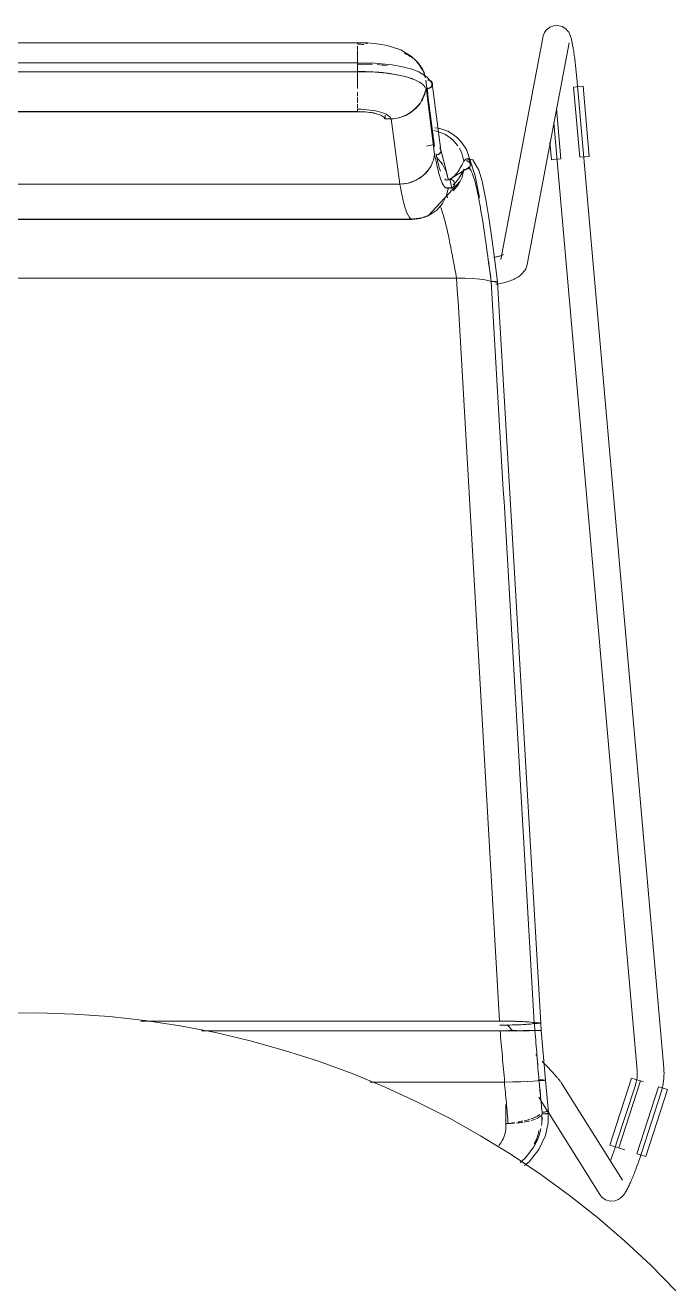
# Model space of a CAD drawing. Header units: millimetres. Extents: x 155927 to 326028, y -36033 to 97293.
# Drawn here: x 230303 to 230592, y 31635 to 32202 of the extents above; entities that cross this region are included whole.
import ezdxf

# ---------------------------------------------------------------- set-up
doc = ezdxf.new("R2010")
doc.units = ezdxf.units.MM
doc.header["$MEASUREMENT"] = 0
doc.layers.add('I-FURN', color=8, linetype='CONTINUOUS', lineweight=9)

msp = doc.modelspace()

# ---------------------------------------------------------------- linework, layer by layer
at = {"layer": 'I-FURN'}
for p, q in [((230537.86, 32200.94), (230536.28, 32199.61)), ((230537.86, 32200.94), (230540.61, 32201.77)), ((230540.61, 32201.77), (230543.37, 32201.29)), ((230543.37, 32201.29), (230545.03, 32200.24)), ((230534.72, 32196.18), (230515.91, 32096.89)), ((230534.81, 32196.59), (230534.72, 32196.18)), ((230534.95, 32197.11), (230534.81, 32196.59)), ((230535.16, 32197.73), (230534.95, 32197.11)), ((230535.54, 32198.53), (230535.16, 32197.73)), ((230536.28, 32199.61), (230535.54, 32198.53)), ((230545.03, 32200.24), (230545.88, 32199.34)), ((230545.88, 32199.34), (230546.36, 32198.63)), ((230546.36, 32198.63), (230546.66, 32198.07)), ((230546.66, 32198.07), (230546.88, 32197.6)), ((230546.88, 32197.6), (230547.05, 32197.17)), ((230547.05, 32197.17), (230547.19, 32196.77)), ((230547.19, 32196.77), (230547.32, 32196.37)), ((230547.32, 32196.37), (230547.43, 32195.97)), ((230547.43, 32195.97), (230547.54, 32195.57)), ((230547.54, 32195.57), (230547.64, 32195.16)), ((230547.64, 32195.16), (230547.74, 32194.73)), ((230451.82, 32193.99), (230156.97, 32193.99)), ((230451.82, 32193.82), (230451.82, 32193.99)), ((230456.34, 32193.91), (230451.82, 32193.99)), ((230451.82, 32193.97), (230451.82, 32193.69)), ((230451.82, 32192.5), (230451.82, 32190.75)), ((230451.82, 32190.47), (230451.82, 32187.89)), ((230461.55, 32193.39), (230456.34, 32193.91)), ((230465.04, 32192.74), (230461.55, 32193.39)), ((230471.19, 32190.72), (230465.04, 32192.74)), ((230475.91, 32187.85), (230471.19, 32190.72)), ((230527.7, 32094.65), (230546.51, 32193.94)), ((230547.74, 32194.73), (230547.84, 32194.29)), ((230547.84, 32194.29), (230547.94, 32193.83)), ((230547.94, 32193.83), (230548.03, 32193.35)), ((230548.03, 32193.35), (230548.13, 32192.86)), ((230548.13, 32192.86), (230548.22, 32192.34)), ((230548.22, 32192.34), (230548.32, 32191.81)), ((230548.32, 32191.81), (230548.41, 32191.26)), ((230548.41, 32191.26), (230548.5, 32190.69)), ((230548.5, 32190.69), (230548.59, 32190.1)), ((230548.59, 32190.1), (230548.68, 32189.5)), ((230548.68, 32189.5), (230548.77, 32188.88)), ((230451.82, 32184.95), (230156.97, 32184.95)), ((230451.82, 32184.71), (230451.82, 32187.73)), ((230451.82, 32187.72), (230451.82, 32184.71)), ((230451.82, 32184.95), (230451.82, 32181.1)), ((230459.38, 32184.81), (230451.82, 32184.95)), ((230451.82, 32184.88), (230451.82, 32184.95)), ((230451.82, 32184.69), (230451.82, 32184.88)), ((230451.82, 32184.38), (230451.82, 32184.69)), ((230451.82, 32183.99), (230451.82, 32184.38)), ((230451.82, 32183.54), (230451.82, 32183.99)), ((230467.27, 32184.01), (230459.38, 32184.81)), ((230471.98, 32183.14), (230467.27, 32184.01)), ((230477.89, 32186.01), (230475.91, 32187.85)), ((230479.56, 32183.94), (230477.89, 32186.01)), ((230480.89, 32181.67), (230479.56, 32183.94)), ((230548.77, 32188.88), (230548.86, 32188.25)), ((230548.86, 32188.25), (230548.95, 32187.6)), ((230548.95, 32187.6), (230549.04, 32186.93)), ((230549.04, 32186.93), (230549.13, 32186.26)), ((230549.13, 32186.26), (230549.21, 32185.57)), ((230549.21, 32185.57), (230549.3, 32184.87)), ((230549.3, 32184.87), (230549.38, 32184.16)), ((230549.38, 32184.16), (230549.46, 32183.44)), ((230156.97, 32180.99), (230451.82, 32180.99)), ((230451.82, 32183.05), (230451.82, 32183.54)), ((230451.82, 32182.55), (230451.82, 32183.05)), ((230451.82, 32182.07), (230451.82, 32182.55)), ((230451.82, 32181.66), (230451.82, 32182.07)), ((230451.82, 32181.33), (230451.82, 32181.66)), ((230451.82, 32181.1), (230451.82, 32181.33)), ((230451.82, 32177.21), (230451.82, 32181.02)), ((230451.82, 32181.02), (230451.82, 32177.21)), ((230458.04, 32180.91), (230451.82, 32180.99)), ((230464.61, 32180.38), (230458.04, 32180.91)), ((230468.62, 32179.79), (230464.61, 32180.38)), ((230473.05, 32178.82), (230468.62, 32179.79)), ((230476.02, 32182.06), (230471.98, 32183.14)), ((230476.49, 32177.73), (230473.05, 32178.82)), ((230479.19, 32180.87), (230476.02, 32182.06)), ((230483.02, 32178.57), (230479.19, 32180.87)), ((230484.91, 32176.18), (230483.02, 32178.57)), ((230549.46, 32183.44), (230549.54, 32182.72)), ((230549.54, 32182.72), (230549.62, 32181.98)), ((230549.62, 32181.98), (230549.7, 32181.25)), ((230549.7, 32181.25), (230549.77, 32180.5)), ((230549.77, 32180.5), (230549.84, 32179.75)), ((230549.84, 32179.75), (230549.91, 32179)), ((230549.91, 32179), (230549.98, 32178.25)), ((230549.98, 32178.25), (230549.99, 32178.09)), ((230588.94, 31734.77), (230549.99, 32178.09)), ((230451.82, 32177.01), (230451.82, 32173.46)), ((230482.43, 32177.24), (230486.28, 32147.55)), ((230486.3, 32144), (230482.45, 32173.7)), ((230483.2, 32171.27), (230482.89, 32173.71)), ((230485.27, 32175.68), (230489.13, 32145.91)), ((230548.58, 32174.11), (230551.34, 32142.7)), ((230548.7, 32174.13), (230550.77, 32174.31)), ((230550.77, 32174.31), (230552.81, 32174.49)), ((230552.81, 32174.49), (230555.57, 32143.08)), ((230451.82, 32171.83), (230451.82, 32169.99)), ((230451.82, 32169.47), (230451.82, 32167)), ((230451.82, 32163.15), (230156.97, 32163.15)), ((230156.97, 32163.09), (230451.82, 32163.09)), ((230451.82, 32165.13), (230451.82, 32166.48)), ((230451.82, 32165.16), (230451.82, 32164.68)), ((230451.82, 32163.09), (230454.86, 32162.98)), ((230454.86, 32162.98), (230457.71, 32162.66)), ((230457.71, 32162.66), (230460.2, 32162.15)), ((230460.2, 32162.15), (230462.18, 32161.48)), ((230462.18, 32161.48), (230463.53, 32160.69)), ((230464.17, 32159.83), (230464.17, 32161.5)), ((230464.17, 32159.85), (230464.17, 32161.5)), ((230542.89, 32141.96), (230540.91, 32164.44)), ((230463.53, 32160.69), (230464.17, 32159.83)), ((230464.17, 32159.83), (230466.89, 32159.9)), ((230466.89, 32159.9), (230470.75, 32130.62)), ((230488.66, 32155.58), (230486.39, 32155.87)), ((230492.26, 32154.29), (230488.66, 32155.58)), ((230539.71, 32158.07), (230576.99, 31733.72)), ((230485.93, 32154.61), (230487.67, 32154.24)), ((230487.67, 32154.24), (230485.93, 32154.61)), ((230491.19, 32152.84), (230487.67, 32154.24)), ((230494.27, 32150.67), (230491.19, 32152.84)), ((230494.53, 32152.94), (230492.26, 32154.29)), ((230496.75, 32147.84), (230494.27, 32150.67)), ((230496.7, 32151.17), (230494.53, 32152.94)), ((230498.69, 32148.92), (230496.7, 32151.17)), ((230486.15, 32148.33), (230482.66, 32147.64)), ((230487.75, 32143.89), (230488.21, 32144.08)), ((230488.21, 32144.08), (230488.59, 32144.38)), ((230488.89, 32146.58), (230488.59, 32146.97)), ((230488.59, 32144.38), (230488.88, 32144.76)), ((230488.88, 32144.76), (230489.07, 32145.2)), ((230489.07, 32146.14), (230488.89, 32146.58)), ((230489.14, 32145.67), (230489.07, 32146.14)), ((230489.07, 32145.2), (230489.14, 32145.67)), ((230489.11, 32145.98), (230492.08, 32134.37)), ((230498.49, 32144.52), (230497.4, 32146.82)), ((230499.39, 32140.89), (230498.49, 32144.52)), ((230500.51, 32146.1), (230498.69, 32148.92)), ((230504.5, 32134.38), (230500.51, 32146.1)), ((230537.96, 32149.48), (230538.66, 32141.59)), ((230486.77, 32143.84), (230487.26, 32143.81)), ((230487.26, 32143.81), (230487.75, 32143.89)), ((230489.79, 32139.63), (230487.28, 32142.51)), ((230491.54, 32136.24), (230489.79, 32139.63)), ((230499.87, 32141.06), (230499.39, 32140.89)), ((230499.39, 32140.89), (230499.86, 32141.05)), ((230501.22, 32142.11), (230500.3, 32141.81)), ((230500.36, 32141.1), (230500.86, 32141.02)), ((230500.86, 32141.02), (230500.36, 32141.1)), ((230500.86, 32141.02), (230501.31, 32140.83)), ((230501.31, 32140.83), (230500.86, 32141.02)), ((230503.4, 32141.58), (230501.22, 32142.11)), ((230501.31, 32140.83), (230501.7, 32140.52)), ((230501.7, 32140.52), (230501.31, 32140.83)), ((230501.7, 32140.52), (230502, 32140.13)), ((230502, 32140.13), (230501.7, 32140.52)), ((230502, 32140.13), (230502.19, 32139.67)), ((230502.2, 32139.67), (230502, 32140.13)), ((230502.21, 32138.7), (230502.03, 32138.24)), ((230502.03, 32138.24), (230502.21, 32138.7)), ((230502.19, 32139.67), (230502.27, 32139.19)), ((230502.27, 32139.19), (230502.2, 32139.67)), ((230502.27, 32139.19), (230502.21, 32138.7)), ((230502.21, 32138.7), (230502.27, 32139.19)), ((230506.17, 32136.94), (230503.4, 32141.58)), ((230540.7, 32141.77), (230538.66, 32141.59)), ((230542.77, 32141.95), (230540.7, 32141.77)), ((230553.52, 32142.9), (230551.46, 32142.71)), ((230555.57, 32143.08), (230553.52, 32142.9)), ((230478.06, 32132.42), (230481.18, 32134.49)), ((230481.18, 32134.49), (230483.67, 32137.24)), ((230492.44, 32132.52), (230491.54, 32136.24)), ((230492.08, 32134.37), (230492.4, 32132.5)), ((230502.07, 32138.33), (230492.68, 32132.62)), ((230493.95, 32128.91), (230493.11, 32132.81)), ((230498.65, 32133.79), (230497.01, 32130.47)), ((230497.02, 32130.47), (230498.66, 32133.79)), ((230499.45, 32137.41), (230498.65, 32133.79)), ((230498.66, 32133.79), (230499.45, 32137.4)), ((230499.92, 32137.26), (230499.45, 32137.41)), ((230499.45, 32137.4), (230499.92, 32137.25)), ((230500.42, 32137.23), (230499.92, 32137.26)), ((230499.92, 32137.25), (230500.42, 32137.22)), ((230500.91, 32137.32), (230500.42, 32137.23)), ((230500.42, 32137.22), (230500.91, 32137.31)), ((230501.36, 32137.52), (230500.91, 32137.32)), ((230500.91, 32137.31), (230501.36, 32137.52)), ((230501.74, 32137.84), (230501.36, 32137.52)), ((230501.36, 32137.52), (230501.74, 32137.84)), ((230502.03, 32138.24), (230501.74, 32137.84)), ((230501.74, 32137.84), (230502.03, 32138.24)), ((230506.4, 32124.72), (230504.5, 32134.38)), ((230507.58, 32131.94), (230506.17, 32136.94)), ((230470.75, 32130.62), (230138.04, 32130.62)), ((230138.04, 32130.62), (230470.75, 32130.62)), ((230470.75, 32130.62), (230474.52, 32131.1)), ((230474.52, 32131.1), (230478.06, 32132.42)), ((230497.96, 32132.14), (230483.36, 32116.44)), ((230494.25, 32129.05), (230491.37, 32129)), ((230491.54, 32125.3), (230492.44, 32129.01)), ((230492.43, 32132.52), (230492.9, 32132.68)), ((230492.9, 32128.86), (230492.43, 32129.02)), ((230492.91, 32132.68), (230492.44, 32132.52)), ((230492.44, 32129.01), (230492.91, 32128.85)), ((230492.9, 32132.68), (230493.4, 32132.72)), ((230493.4, 32128.82), (230492.9, 32128.86)), ((230493.4, 32132.72), (230492.91, 32132.68)), ((230492.91, 32128.85), (230493.4, 32128.81)), ((230493.4, 32132.72), (230493.89, 32132.64)), ((230493.9, 32132.64), (230493.4, 32132.72)), ((230493.89, 32128.9), (230493.4, 32128.82)), ((230493.4, 32128.81), (230493.9, 32128.9)), ((230493.89, 32132.64), (230494.34, 32132.44)), ((230494.34, 32129.1), (230493.89, 32128.9)), ((230494.35, 32132.44), (230493.9, 32132.64)), ((230493.9, 32128.9), (230494.35, 32129.1)), ((230494.34, 32132.44), (230494.73, 32132.12)), ((230494.73, 32129.42), (230494.34, 32129.1)), ((230494.73, 32132.12), (230494.35, 32132.44)), ((230494.35, 32129.1), (230494.73, 32129.41)), ((230497.01, 32130.47), (230494.62, 32127.63)), ((230494.62, 32127.63), (230497.02, 32130.47)), ((230494.73, 32132.12), (230495.02, 32131.72)), ((230495.02, 32131.72), (230494.73, 32132.12)), ((230495.02, 32129.82), (230494.73, 32129.42)), ((230494.73, 32129.41), (230495.02, 32129.82)), ((230495.02, 32131.72), (230495.21, 32131.26)), ((230495.21, 32131.26), (230495.02, 32131.72)), ((230495.21, 32130.28), (230495.02, 32129.82)), ((230495.02, 32129.82), (230495.21, 32130.28)), ((230495.21, 32131.26), (230495.27, 32130.77)), ((230495.28, 32130.77), (230495.21, 32131.26)), ((230495.27, 32130.77), (230495.21, 32130.28)), ((230495.21, 32130.28), (230495.28, 32130.77)), ((230509.38, 32122.93), (230507.58, 32131.94)), ((230489.79, 32121.91), (230487.28, 32119.04)), ((230487.28, 32119.03), (230489.79, 32121.91)), ((230491.54, 32125.3), (230489.79, 32121.91)), ((230489.79, 32121.91), (230491.54, 32125.3)), ((230510.42, 32116.61), (230509.38, 32122.93)), ((230484.46, 32117.04), (230480, 32115.31)), ((230484.14, 32116.87), (230480.57, 32115.5)), ((230480.58, 32115.5), (230484.15, 32116.86)), ((230483.36, 32116.44), (230481.44, 32115.74)), ((230487.28, 32119.04), (230484.14, 32116.87)), ((230484.15, 32116.86), (230487.28, 32119.03)), ((230511.6, 32108.59), (230510.42, 32116.61)), ((230476.78, 32115.02), (230132, 32115.02)), ((230132, 32115.02), (230476.78, 32115.02)), ((230132.54, 32114.87), (230437.34, 32114.87)), ((230437.34, 32114.87), (230476.25, 32114.87)), ((230480, 32115.31), (230476.25, 32114.87)), ((230480.57, 32115.5), (230476.78, 32115.03)), ((230476.78, 32115.02), (230480.58, 32115.5)), ((230512.95, 32098.66), (230511.6, 32108.59)), ((230516.37, 32098.75), (230516.1, 32098.65)), ((230516.6, 32098.85), (230516.37, 32098.75)), ((230516.79, 32098.94), (230516.6, 32098.85)), ((230516.95, 32099.01), (230516.79, 32098.94)), ((230517.03, 32099.06), (230516.95, 32099.01)), ((230517.11, 32099.1), (230517.03, 32099.06)), ((230517.13, 32099.12), (230517.11, 32099.1)), ((230513.36, 32097.91), (230512.87, 32097.81)), ((230514.51, 32086.81), (230512.95, 32098.66)), ((230513.83, 32098.01), (230513.36, 32097.91)), ((230514.28, 32098.12), (230513.83, 32098.01)), ((230514.7, 32098.22), (230514.28, 32098.12)), ((230515.09, 32098.33), (230514.7, 32098.22)), ((230515.46, 32098.44), (230515.09, 32098.33)), ((230515.79, 32098.55), (230515.46, 32098.44)), ((230516.1, 32098.65), (230515.79, 32098.55)), ((230527.44, 32093.66), (230527.08, 32092.77)), ((230527.7, 32094.65), (230527.44, 32093.66)), ((230112.61, 32088.52), (230496.09, 32088.52)), ((230496.09, 32088.52), (230112.69, 32088.52)), ((230499.86, 32088.46), (230496.09, 32088.52)), ((230496.17, 32088.52), (230499.86, 32088.46)), ((230503.4, 32088.31), (230499.86, 32088.46)), ((230499.92, 32088.46), (230503.4, 32088.31)), ((230506.5, 32088.07), (230503.4, 32088.31)), ((230503.44, 32088.31), (230506.5, 32088.07)), ((230508.99, 32087.76), (230506.5, 32088.07)), ((230506.53, 32088.07), (230508.99, 32087.76)), ((230510.74, 32087.39), (230508.99, 32087.76)), ((230509, 32087.76), (230510.74, 32087.39)), ((230510.74, 32087.39), (230511.64, 32086.99)), ((230511.64, 32086.99), (230510.74, 32087.39)), ((230520.77, 32087.59), (230520.19, 32087.37)), ((230521.34, 32087.82), (230520.77, 32087.59)), ((230521.9, 32088.08), (230521.34, 32087.82)), ((230522.45, 32088.35), (230521.9, 32088.08)), ((230522.99, 32088.64), (230522.45, 32088.35)), ((230523.53, 32088.96), (230522.99, 32088.64)), ((230524.06, 32089.32), (230523.53, 32088.96)), ((230524.6, 32089.72), (230524.06, 32089.32)), ((230525.13, 32090.18), (230524.6, 32089.72)), ((230525.65, 32090.69), (230525.13, 32090.18)), ((230526.16, 32091.29), (230525.65, 32090.69)), ((230526.64, 32091.98), (230526.16, 32091.29)), ((230527.08, 32092.77), (230526.64, 32091.98)), ((230512.11, 32087.01), (230511.64, 32086.99)), ((230511.64, 32086.99), (230512.11, 32087.01)), ((230512.61, 32087.02), (230512.11, 32087.01)), ((230512.11, 32087.01), (230512.61, 32087.02)), ((230513.1, 32087.01), (230512.61, 32087.02)), ((230512.61, 32087.02), (230513.11, 32087.01)), ((230513.56, 32086.99), (230513.1, 32087.01)), ((230513.11, 32087.01), (230513.56, 32086.99)), ((230513.94, 32086.95), (230513.56, 32086.99)), ((230513.56, 32086.99), (230513.95, 32086.95)), ((230513.59, 32086.62), (230513.97, 32086.66)), ((230513.97, 32086.66), (230513.59, 32086.62)), ((230514.4, 32085.9), (230513.7, 32085.78)), ((230514.24, 32086.91), (230513.94, 32086.95)), ((230513.95, 32086.95), (230514.25, 32086.91)), ((230513.97, 32086.66), (230514.26, 32086.7)), ((230514.26, 32086.7), (230513.97, 32086.66)), ((230515.1, 32086.02), (230514.4, 32085.9)), ((230514.44, 32086.75), (230514.51, 32086.81)), ((230514.51, 32086.8), (230514.45, 32086.75)), ((230514.51, 32086.8), (230533.8, 31754.9)), ((230515.78, 32086.16), (230515.1, 32086.02)), ((230516.45, 32086.3), (230515.78, 32086.16)), ((230517.1, 32086.45), (230516.45, 32086.3)), ((230517.75, 32086.61), (230517.1, 32086.45)), ((230518.38, 32086.79), (230517.75, 32086.61)), ((230518.99, 32086.97), (230518.38, 32086.79)), ((230519.6, 32087.16), (230518.99, 32086.97)), ((230520.19, 32087.37), (230519.6, 32087.16)), ((230308.71, 31759.46), (230292.71, 31759.32)), ((230324.7, 31758.97), (230308.71, 31759.46)), ((230340.66, 31757.84), (230324.7, 31758.97)), ((230356.56, 31756.07), (230340.66, 31757.84)), ((230515.34, 31755.79), (230354.77, 31755.79)), ((230354.77, 31755.79), (230515.34, 31755.79)), ((230372.38, 31753.67), (230356.56, 31756.07)), ((230388.09, 31750.63), (230372.38, 31753.67)), ((230519.13, 31755.76), (230515.34, 31755.79)), ((230515.45, 31754), (230519.14, 31754.03)), ((230521.4, 31751.48), (230518.83, 31754.15)), ((230522.69, 31755.69), (230519.13, 31755.76)), ((230519.14, 31754.03), (230522.69, 31754.11)), ((230525.82, 31755.56), (230522.69, 31755.69)), ((230522.69, 31754.11), (230525.81, 31754.23)), ((230525.81, 31754.23), (230528.3, 31754.39)), ((230528.32, 31755.4), (230525.82, 31755.56)), ((230528.3, 31754.39), (230530.05, 31754.59)), ((230530.07, 31755.21), (230528.32, 31755.4)), ((230530.05, 31754.59), (230530.96, 31754.8)), ((230530.96, 31755), (230530.07, 31755.21)), ((230531.43, 31755), (230530.96, 31755)), ((230530.96, 31754.8), (230531.42, 31754.79)), ((230531.42, 31754.79), (230531.92, 31754.78)), ((230531.93, 31755.01), (230531.43, 31755)), ((230531.92, 31754.78), (230532.41, 31754.79)), ((230532.42, 31755), (230531.93, 31755.01)), ((230532.41, 31754.79), (230532.86, 31754.8)), ((230532.87, 31754.99), (230532.42, 31755)), ((230532.86, 31754.8), (230533.25, 31754.82)), ((230533.25, 31754.97), (230532.87, 31754.99)), ((230533.54, 31754.95), (230533.25, 31754.97)), ((230533.25, 31754.82), (230533.54, 31754.84)), ((230533.73, 31754.92), (230533.54, 31754.95)), ((230533.54, 31754.84), (230533.73, 31754.87)), ((230533.8, 31754.9), (230533.73, 31754.92)), ((230533.73, 31754.87), (230533.8, 31754.9)), ((230534.07, 31751.54), (230533.8, 31754.9)), ((230515.61, 31751.47), (230381.87, 31751.47)), ((230381.87, 31751.47), (230515.61, 31751.47)), ((230403.66, 31746.97), (230388.09, 31750.63)), ((230519.4, 31751.48), (230515.61, 31751.47)), ((230515.61, 31751.47), (230519.4, 31751.48)), ((230519.4, 31751.6), (230522.95, 31751.59)), ((230522.96, 31751.59), (230519.4, 31751.6)), ((230522.96, 31751.48), (230519.4, 31751.48)), ((230519.4, 31751.48), (230522.96, 31751.48)), ((230526.09, 31751.49), (230522.96, 31751.48)), ((230522.96, 31751.48), (230526.1, 31751.49)), ((230526.08, 31751.58), (230528.58, 31751.57)), ((230528.58, 31751.57), (230526.08, 31751.58)), ((230528.6, 31751.5), (230526.1, 31751.49)), ((230526.1, 31751.49), (230528.6, 31751.5)), ((230528.58, 31751.57), (230530.33, 31751.56)), ((230530.33, 31751.56), (230528.58, 31751.57)), ((230530.34, 31751.51), (230528.6, 31751.5)), ((230528.6, 31751.5), (230530.35, 31751.51)), ((230531.23, 31751.53), (230530.34, 31751.51)), ((230530.35, 31751.51), (230531.23, 31751.53)), ((230531.23, 31751.54), (230531.7, 31751.54)), ((230531.7, 31751.54), (230531.23, 31751.54)), ((230531.7, 31751.53), (230531.23, 31751.53)), ((230531.23, 31751.53), (230531.71, 31751.53)), ((230531.7, 31751.54), (230532.19, 31751.54)), ((230532.2, 31751.54), (230531.7, 31751.54)), ((230532.2, 31751.53), (230531.7, 31751.53)), ((230531.71, 31751.53), (230532.2, 31751.53)), ((230532.19, 31751.54), (230532.68, 31751.54)), ((230532.69, 31751.54), (230532.2, 31751.54)), ((230532.69, 31751.53), (230532.2, 31751.53)), ((230532.2, 31751.53), (230532.69, 31751.53)), ((230532.68, 31751.54), (230533.13, 31751.54)), ((230533.14, 31751.54), (230532.69, 31751.54)), ((230533.14, 31751.53), (230532.69, 31751.53)), ((230532.69, 31751.53), (230533.14, 31751.53)), ((230533.13, 31751.54), (230533.52, 31751.54)), ((230533.52, 31751.54), (230533.14, 31751.54)), ((230533.52, 31751.53), (230533.14, 31751.53)), ((230533.14, 31751.53), (230533.53, 31751.53)), ((230533.52, 31751.54), (230533.81, 31751.54)), ((230533.82, 31751.54), (230533.52, 31751.54)), ((230533.82, 31751.53), (230533.52, 31751.53)), ((230533.53, 31751.53), (230533.82, 31751.53)), ((230533.81, 31751.54), (230534, 31751.54)), ((230534.01, 31751.54), (230533.82, 31751.54)), ((230534, 31751.53), (230533.82, 31751.53)), ((230533.82, 31751.53), (230534.01, 31751.53)), ((230534, 31751.54), (230534.07, 31751.54)), ((230534.07, 31751.54), (230534, 31751.53)), ((230534.01, 31751.53), (230534.07, 31751.54)), ((230534.07, 31751.54), (230534.01, 31751.54)), ((230534.07, 31751.54), (230535.9, 31729.34)), ((230419.08, 31742.69), (230403.66, 31746.97)), ((230434.31, 31737.8), (230419.08, 31742.69)), ((230449.34, 31732.3), (230434.31, 31737.8)), ((230532.17, 31740.29), (230531.69, 31740.8)), ((230534.98, 31737.32), (230534.53, 31737.81)), ((230535.43, 31736.85), (230534.98, 31737.32)), ((230535.87, 31736.38), (230535.43, 31736.85)), ((230536.3, 31735.91), (230535.87, 31736.38)), ((230464.13, 31726.21), (230449.34, 31732.3)), ((230536.73, 31735.46), (230536.3, 31735.91)), ((230537.14, 31735.01), (230536.73, 31735.46)), ((230537.54, 31734.58), (230537.14, 31735.01)), ((230537.93, 31734.16), (230537.54, 31734.58)), ((230538.31, 31733.74), (230537.93, 31734.16)), ((230538.68, 31733.34), (230538.31, 31733.74)), ((230539.04, 31732.95), (230538.68, 31733.34)), ((230539.38, 31732.57), (230539.04, 31732.95)), ((230539.71, 31732.21), (230539.38, 31732.57)), ((230540.03, 31731.86), (230539.71, 31732.21)), ((230540.33, 31731.52), (230540.03, 31731.86)), ((230540.62, 31731.2), (230540.33, 31731.52)), ((230540.89, 31730.89), (230540.62, 31731.2)), ((230541.15, 31730.59), (230540.89, 31730.89)), ((230541.39, 31730.31), (230541.15, 31730.59)), ((230576.95, 31730.42), (230576.86, 31729.76)), ((230577.01, 31731.08), (230576.95, 31730.42)), ((230576.99, 31733.72), (230577.03, 31733.06)), ((230577.05, 31731.74), (230577.01, 31731.08)), ((230577.03, 31733.06), (230577.05, 31732.4)), ((230577.05, 31732.4), (230577.05, 31731.74)), ((230588.95, 31734.73), (230588.94, 31734.77)), ((230589.02, 31733.59), (230588.95, 31734.73)), ((230588.98, 31730.16), (230589.04, 31731.3)), ((230589.05, 31732.45), (230589.02, 31733.59)), ((230589.04, 31731.3), (230589.05, 31732.45)), ((230457.43, 31728.51), (230517.55, 31728.51)), ((230517.55, 31728.51), (230457.43, 31728.51)), ((230478.67, 31719.53), (230464.13, 31726.21)), ((230517.55, 31728.51), (230521.31, 31728.53)), ((230521.31, 31728.53), (230517.67, 31728.51)), ((230524.85, 31728.61), (230521.41, 31728.53)), ((230521.41, 31728.53), (230524.85, 31728.61)), ((230524.85, 31728.61), (230527.94, 31728.72)), ((230527.95, 31728.72), (230524.91, 31728.61)), ((230527.94, 31728.72), (230530.42, 31728.87)), ((230530.43, 31728.87), (230527.99, 31728.72)), ((230530.42, 31728.87), (230532.16, 31729.05)), ((230532.16, 31729.05), (230530.44, 31728.87)), ((230533.05, 31729.24), (230532.16, 31729.05)), ((230532.16, 31729.05), (230533.05, 31729.24)), ((230533.05, 31729.24), (230533.52, 31729.24)), ((230533.52, 31729.24), (230533.05, 31729.24)), ((230533.53, 31729.44), (230533.06, 31729.43)), ((230533.06, 31729.43), (230533.53, 31729.44)), ((230533.52, 31729.24), (230534.02, 31729.23)), ((230534.01, 31729.23), (230533.52, 31729.24)), ((230534.03, 31729.44), (230533.53, 31729.44)), ((230533.53, 31729.44), (230534.03, 31729.44)), ((230534.51, 31729.24), (230534.01, 31729.23)), ((230534.02, 31729.23), (230534.51, 31729.24)), ((230534.52, 31729.43), (230534.03, 31729.44)), ((230534.03, 31729.44), (230534.52, 31729.43)), ((230534.51, 31729.24), (230534.96, 31729.25)), ((230534.96, 31729.25), (230534.51, 31729.24)), ((230534.97, 31729.42), (230534.52, 31729.43)), ((230534.52, 31729.43), (230534.97, 31729.42)), ((230534.96, 31729.25), (230535.35, 31729.26)), ((230535.34, 31729.26), (230534.96, 31729.25)), ((230535.23, 31729.41), (230534.97, 31729.42)), ((230534.97, 31729.42), (230535.23, 31729.41)), ((230535.64, 31729.29), (230535.34, 31729.26)), ((230535.35, 31729.41), (230535.65, 31729.39)), ((230535.35, 31729.26), (230535.64, 31729.29)), ((230535.65, 31729.39), (230535.36, 31729.41)), ((230535.64, 31729.29), (230535.83, 31729.31)), ((230535.84, 31729.36), (230535.65, 31729.39)), ((230535.65, 31729.39), (230535.83, 31729.36)), ((230535.83, 31729.36), (230535.9, 31729.34)), ((230535.9, 31729.34), (230535.83, 31729.31)), ((230535.83, 31729.31), (230535.9, 31729.34)), ((230535.9, 31729.34), (230535.84, 31729.36)), ((230535.9, 31729.34), (230537.32, 31714.84)), ((230541.62, 31730.05), (230541.39, 31730.31)), ((230541.83, 31729.8), (230541.62, 31730.05)), ((230542.03, 31729.55), (230541.83, 31729.8)), ((230542.22, 31729.32), (230542.03, 31729.55)), ((230542.4, 31729.1), (230542.22, 31729.32)), ((230542.58, 31728.88), (230542.4, 31729.1)), ((230542.75, 31728.65), (230542.58, 31728.88)), ((230542.93, 31728.39), (230542.75, 31728.65)), ((230543.15, 31728.07), (230542.93, 31728.39)), ((230570.45, 31684.48), (230543.15, 31728.07)), ((230574.5, 31730.3), (230564.81, 31700.3)), ((230576.25, 31727.16), (230567.53, 31700.35)), ((230568.86, 31698.99), (230578.54, 31729)), ((230574.5, 31730.3), (230576.45, 31729.67)), ((230576.44, 31727.82), (230576.25, 31727.19)), ((230576.25, 31727.19), (230576.25, 31727.16)), ((230576.61, 31728.46), (230576.44, 31727.82)), ((230576.45, 31729.67), (230578.43, 31729.04)), ((230576.75, 31729.11), (230576.61, 31728.46)), ((230576.86, 31729.76), (230576.75, 31729.11)), ((230586.61, 31726.39), (230576.93, 31696.39)), ((230578.64, 31728.97), (230579.81, 31728.59)), ((230590.66, 31725.09), (230580.97, 31695.08)), ((230586.73, 31726.36), (230588.7, 31725.72)), ((230587.99, 31724.55), (230588.28, 31725.65)), ((230588.28, 31725.65), (230588.52, 31726.77)), ((230588.52, 31726.77), (230588.72, 31727.89)), ((230588.7, 31725.72), (230590.66, 31725.09)), ((230588.72, 31727.89), (230588.87, 31729.03)), ((230588.87, 31729.03), (230588.98, 31730.16)), ((230492.92, 31712.27), (230478.67, 31719.53)), ((230532.98, 31721.7), (230537.04, 31715.22)), ((230578.94, 31696.64), (230587.66, 31723.46)), ((230587.66, 31723.46), (230587.99, 31724.55)), ((230518.26, 31708.71), (230518.26, 31718.46)), ((230537.11, 31710.28), (230537.2, 31715.74)), ((230537.25, 31714.88), (230560.29, 31678.11)), ((230506.88, 31704.45), (230492.92, 31712.27)), ((230519.25, 31709.95), (230518.2, 31709.95)), ((230535.9, 31704.63), (230537.11, 31710.28)), ((230520.51, 31696.07), (230506.88, 31704.45)), ((230530.42, 31699.02), (230532.33, 31702.71)), ((230533, 31698.32), (230535.9, 31704.63)), ((230526.93, 31694.45), (230530.42, 31699.02)), ((230528.66, 31692.79), (230533, 31698.32)), ((230566.77, 31699.67), (230564.81, 31700.3)), ((230566.03, 31695.93), (230566.27, 31696.6)), ((230566.27, 31696.6), (230566.5, 31697.27)), ((230566.5, 31697.27), (230566.73, 31697.95)), ((230566.73, 31697.95), (230566.97, 31698.64)), ((230568.74, 31699.03), (230566.77, 31699.67)), ((230566.97, 31698.64), (230567.2, 31699.33)), ((230567.2, 31699.33), (230567.42, 31700.02)), ((230567.42, 31700.02), (230567.53, 31700.35)), ((230568.95, 31698.96), (230571.43, 31698.16)), ((230578.8, 31696.18), (230578.94, 31696.64)), ((230533.8, 31687.16), (230520.51, 31696.07)), ((230524.59, 31692.5), (230526.93, 31694.45)), ((230526.62, 31691.15), (230528.66, 31692.79)), ((230565.09, 31693.37), (230565.32, 31693.99)), ((230565.32, 31693.99), (230565.56, 31694.63)), ((230565.56, 31694.63), (230565.79, 31695.28)), ((230565.79, 31695.28), (230566.03, 31695.93)), ((230576.79, 31690.4), (230577.04, 31691.1)), ((230579.02, 31695.71), (230577.04, 31696.35)), ((230577.04, 31691.1), (230577.3, 31691.81)), ((230577.3, 31691.81), (230577.55, 31692.52)), ((230577.55, 31692.52), (230577.81, 31693.24)), ((230577.81, 31693.24), (230578.06, 31693.97)), ((230578.06, 31693.97), (230578.3, 31694.71)), ((230578.3, 31694.71), (230578.55, 31695.44)), ((230578.55, 31695.44), (230578.8, 31696.18)), ((230580.97, 31695.08), (230579.02, 31695.71)), ((230546.72, 31677.73), (230533.8, 31687.16)), ((230574.53, 31684.67), (230574.77, 31685.24)), ((230574.77, 31685.24), (230575.02, 31685.84)), ((230575.02, 31685.84), (230575.27, 31686.45)), ((230575.27, 31686.45), (230575.52, 31687.08)), ((230575.52, 31687.08), (230575.77, 31687.72)), ((230575.77, 31687.72), (230576.03, 31688.37)), ((230576.03, 31688.37), (230576.28, 31689.03)), ((230576.28, 31689.03), (230576.54, 31689.71)), ((230576.54, 31689.71), (230576.79, 31690.4)), ((230571.71, 31679.03), (230571.96, 31679.42)), ((230571.96, 31679.42), (230572.19, 31679.82)), ((230572.19, 31679.82), (230572.42, 31680.23)), ((230572.42, 31680.23), (230572.65, 31680.66)), ((230572.65, 31680.66), (230572.88, 31681.1)), ((230572.88, 31681.1), (230573.11, 31681.56)), ((230573.11, 31681.56), (230573.34, 31682.03)), ((230573.34, 31682.03), (230573.57, 31682.52)), ((230573.57, 31682.52), (230573.81, 31683.03)), ((230573.81, 31683.03), (230574.05, 31683.56)), ((230574.05, 31683.56), (230574.29, 31684.1)), ((230574.29, 31684.1), (230574.53, 31684.67)), ((230559.25, 31667.78), (230546.72, 31677.73)), ((230561.18, 31676.99), (230560.29, 31678.11)), ((230561.18, 31676.99), (230562.91, 31675.77)), ((230562.91, 31675.77), (230565.14, 31675.18)), ((230565.14, 31675.18), (230567.11, 31675.35)), ((230567.11, 31675.35), (230568.49, 31675.88)), ((230568.49, 31675.88), (230569.41, 31676.44)), ((230569.41, 31676.44), (230570.03, 31676.96)), ((230570.03, 31676.96), (230570.5, 31677.43)), ((230570.5, 31677.43), (230570.87, 31677.85)), ((230570.87, 31677.85), (230571.18, 31678.25)), ((230571.18, 31678.25), (230571.46, 31678.65)), ((230571.46, 31678.65), (230571.71, 31679.03)), ((230571.38, 31657.34), (230559.25, 31667.78)), ((230583.08, 31646.43), (230571.38, 31657.34)), ((230594.33, 31635.05), (230583.08, 31646.43))]:
    msp.add_line(p, q, dxfattribs=at)
for centre, major_axis, ratio, start_param, end_param in [((230451.82, 32189.71), (-12.4, 0), 0.287441, 4.492176, 4.712389), ((230451.82, 32178.24), (0, -15.75), 0.000004, 0.290246, 0.472486), ((230487.18, 32145.67), (-1.96, 0), 0.955139, 1.359855, 3.903556), ((230470.62, 32145.69), (-15.78, 0), 0.955139, 2.553383, 2.787386), ((230470.62, 32145.69), (-15.78, 0), 0.955139, 2.787556, 3.029056), ((230470.62, 32145.69), (-15.78, 0), 0.955139, 1.579038, 2.545717)]:
    msp.add_ellipse(centre, major_axis=major_axis, ratio=ratio, start_param=start_param, end_param=end_param, dxfattribs=at)
for points in [[(230451.82, 32193.9), (230453.4, 32193.91), (230454.9, 32193.83), (230456.33, 32193.69)], [(230451.82, 32184.42), (230454.04, 32184.46), (230456.24, 32184.43), (230458.42, 32184.32)], [(230460.63, 32184.18), (230462.1, 32184.07), (230463.56, 32183.92), (230464.97, 32183.74)], [(230481.37, 32180.58), (230481.62, 32179.93), (230481.78, 32179.25), (230481.93, 32178.57)], [(230466.89, 32159.9), (230468.18, 32159.94), (230470.68, 32160.3), (230474.28, 32161.71), (230477.43, 32163.9), (230479.96, 32166.74), (230481.72, 32170.08), (230482.3, 32172.46), (230482.45, 32173.7)], [(230476.66, 32177.66), (230478.12, 32177.09), (230480.59, 32175.82), (230481.9, 32174.42), (230482.25, 32173.69)], [(230481.99, 32172.18), (230481.68, 32170.8), (230481.18, 32169.43), (230480.48, 32168.17)], [(230451.82, 32164.22), (230453.71, 32164.19), (230457.45, 32163.92), (230462.25, 32162.97), (230465.57, 32161.57), (230466.51, 32160.47), (230466.64, 32159.91)], [(230459.53, 32162.37), (230457.57, 32162.81), (230455.14, 32163.04), (230452.66, 32163.13)], [(230486.92, 32144.21), (230487.57, 32141.12), (230488.23, 32138.23), (230488.88, 32136.5)], [(230486.3, 32144), (230487.32, 32138.5), (230489.37, 32130.44), (230491.41, 32128.47), (230492.43, 32129.02)], [(230490.8, 32132.94), (230491.35, 32132.37), (230491.89, 32132.23), (230492.43, 32132.52)], [(230491.88, 32125.95), (230491.93, 32125.49), (230491.99, 32125.02), (230492.04, 32124.55)], [(230476.25, 32114.87), (230476.43, 32114.87), (230476.61, 32114.92), (230476.78, 32115.03)], [(230510.44, 32096.36), (230510.84, 32093.26), (230511.23, 32090.13), (230511.63, 32087)], [(230496.17, 32088.52), (230499.37, 32033.16), (230502.56, 31977.74), (230505.76, 31922.28)], [(230530.96, 31755), (230527.74, 31810.4), (230521.3, 31921.16), (230514.86, 32031.76), (230511.64, 32086.99)], [(230505.76, 31922.28), (230508.95, 31866.82), (230512.15, 31811.32), (230515.34, 31755.79)], [(230530.96, 31755), (230531.01, 31754.42), (230531.1, 31753.26), (230531.19, 31752.11), (230531.23, 31751.53)], [(230530.96, 31754.8), (230531, 31754.25), (230531.09, 31753.17), (230531.18, 31752.09), (230531.23, 31751.54)], [(230515.61, 31751.47), (230515.95, 31747.64), (230516.3, 31743.81), (230516.64, 31739.98)], [(230533.05, 31729.24), (230532.74, 31732.95), (230532.14, 31740.38), (230531.54, 31747.81), (230531.23, 31751.53)], [(230516.64, 31739.98), (230516.98, 31736.15), (230517.33, 31732.33), (230517.67, 31728.51)], [(230517.55, 31728.51), (230517.86, 31725.37), (230518.45, 31719.12), (230518.99, 31712.98), (230519.25, 31709.95)], [(230533.05, 31729.24), (230533.29, 31726.72), (230533.77, 31721.68), (230534.25, 31716.73), (230534.49, 31714.29)], [(230533.08, 31729.24), (230533.31, 31726.93), (230533.54, 31724.62), (230533.77, 31722.35)], [(230531.9, 31712.98), (230532.54, 31713.29), (230532.93, 31713.61), (230533.26, 31713.93)], [(230534.26, 31710.78), (230534.37, 31711.66), (230534.38, 31712.56), (230534.38, 31713.46)], [(230518.2, 31709.95), (230518.25, 31709.45), (230518.27, 31708.94), (230518.26, 31708.43)], [(230522.03, 31710.05), (230521.12, 31709.99), (230520.2, 31709.96), (230519.25, 31709.95)], [(230520.66, 31710.19), (230521.14, 31710.24), (230521.61, 31710.31), (230522.07, 31710.37)], [(230525.6, 31710.42), (230524.75, 31710.3), (230523.88, 31710.18), (230522.97, 31710.12)], [(230523.77, 31710.63), (230524.46, 31710.75), (230525.11, 31710.88), (230525.78, 31711.02)], [(230526.44, 31711.17), (230527.36, 31711.38), (230528.3, 31711.61), (230529.15, 31711.86)], [(230528.83, 31711.05), (230528.09, 31710.87), (230527.29, 31710.71), (230526.45, 31710.56)], [(230529.48, 31712.01), (230530.29, 31712.28), (230531.1, 31712.56), (230531.66, 31712.86)], [(230531.49, 31711.92), (230530.9, 31711.67), (230530.24, 31711.44), (230529.5, 31711.23)], [(230534.45, 31712.75), (230534.44, 31711.49), (230534.34, 31710.23), (230534.16, 31708.99)], [(230525.99, 31693.63), (230525.56, 31693.22), (230525.11, 31692.83), (230524.65, 31692.45)]]:
    msp.add_open_spline(points, degree=3, dxfattribs=at)
for points, knots in [([(230476.52, 32187.12), (230475.8, 32187.65), (230474.54, 32188.37), (230473.21, 32189), (230472.7, 32189.2)], [0.5455526, 0.5455526, 0.5455526, 0.5455526, 0.6666667, 0.739481, 0.739481, 0.739481, 0.739481]), ([(230482.22, 32178.45), (230482.06, 32179.19), (230481.5, 32181.06), (230479.95, 32183.89), (230478.28, 32185.72), (230477.32, 32186.5)], [0.0634811, 0.0634811, 0.0634811, 0.0634811, 0.1666667, 0.3333333, 0.5, 0.5, 0.5, 0.5]), ([(230451.82, 32181.02), (230454.17, 32181.06), (230458.82, 32180.99), (230465.66, 32180.36), (230471.77, 32179.27), (230474.99, 32178.26), (230476.48, 32177.72)], [0.0000052, 0.0000052, 0.0000052, 0.0000052, 0.1666667, 0.3333333, 0.5, 0.6602535, 0.6602535, 0.6602535, 0.6602535]), ([(230483.21, 32177.27), (230483.38, 32177.27), (230483.67, 32177.23), (230484.05, 32177.08), (230484.47, 32176.82), (230484.92, 32176.3), (230485.17, 32175.44), (230484.94, 32174.65), (230484.55, 32174.12), (230484.17, 32173.8), (230483.86, 32173.66), (230483.7, 32173.61)], [-0.875, -0.875, -0.875, -0.875, -0.8125, -0.765625, -0.71875, -0.625, -0.5, -0.375, -0.3125, -0.25, -0.1875, -0.1875, -0.1875, -0.1875]), ([(230483.31, 32173.52), (230483.45, 32173.52), (230483.67, 32173.55), (230483.96, 32173.64), (230484.23, 32173.75), (230484.55, 32173.95), (230484.87, 32174.25), (230485.1, 32174.62), (230485.24, 32174.98), (230485.28, 32175.29), (230485.29, 32175.56), (230485.25, 32175.82), (230485.18, 32176.07), (230485.07, 32176.32), (230484.87, 32176.62), (230484.55, 32176.93), (230484.15, 32177.15), (230483.8, 32177.25), (230483.54, 32177.28), (230483.38, 32177.29), (230483.3, 32177.29)], [0.1111111, 0.1111111, 0.1111111, 0.1111111, 0.1666667, 0.1944444, 0.2222222, 0.2777778, 0.3333333, 0.3888889, 0.4444444, 0.4791667, 0.5138889, 0.5486111, 0.5833333, 0.6180556, 0.6527778, 0.7222222, 0.7916667, 0.8263889, 0.8611111, 0.8888889, 0.8888889, 0.8888889, 0.8888889]), ([(230479.62, 32166.82), (230478.18, 32164.77), (230475.24, 32162.26), (230471.67, 32160.7), (230470.42, 32160.45)], [-0.6666667, -0.6666667, -0.6666667, -0.6666667, -0.3333333, -0.1666667, -0.1666667, -0.1666667, -0.1666667]), ([(230493.11, 32132.81), (230494.05, 32133.27), (230496.14, 32135.06), (230498.24, 32138.49), (230499.39, 32140.89)], [0.0974617, 0.0974617, 0.0974617, 0.0974617, 0.5, 1, 1, 1, 1]), ([(230499.39, 32140.89), (230500.42, 32142.45), (230501.68, 32142.22), (230502.93, 32139.31), (230503.17, 32138.68)], [0, 0, 0, 0, 0.25, 0.3070827, 0.3070827, 0.3070827, 0.3070827]), ([(230494.57, 32130.28), (230495.02, 32130.67), (230496.65, 32132.34), (230498.28, 32135), (230499.45, 32137.41)], [0.3036932, 0.3036932, 0.3036932, 0.3036932, 0.5, 1, 1, 1, 1]), ([(230501.28, 32138.29), (230501.68, 32138.09), (230503.1, 32136.49), (230505.54, 32128.19), (230508.59, 32109.76), (230510.63, 32094.54), (230511.64, 32086.99)], [0.1500589, 0.1500589, 0.1500589, 0.1500589, 0.25, 0.5, 0.75, 1, 1, 1, 1]), ([(230470.75, 32130.62), (230471.75, 32124.9), (230473.59, 32117.25), (230475.42, 32114.87), (230476.25, 32114.87)], [0, 0, 0, 0, 0.5, 0.9107153, 0.9107153, 0.9107153, 0.9107153]), ([(230488.79, 32120.8), (230489.28, 32119.65), (230490.74, 32115.4), (230493.17, 32104.69), (230495.12, 32093.91), (230496.09, 32088.52)], [0.375, 0.375, 0.375, 0.375, 0.5, 0.75, 1, 1, 1, 1]), ([(230515.34, 31755.79), (230516.62, 31755.79), (230519.17, 31755.77), (230522.77, 31755.69), (230525.94, 31755.57), (230529.3, 31755.35), (230530.69, 31755.14), (230530.96, 31755)], [-1, -1, -1, -1, -0.833333, -0.666667, -0.5, -0.333333, 0, 0, 0, 0]), ([(230530.96, 31754.8), (230530.67, 31754.65), (230529.27, 31754.44), (230525.92, 31754.22), (230522.77, 31754.1), (230519.21, 31754.02), (230516.7, 31754), (230515.45, 31754)], [-1, -1, -1, -1, -0.6666667, -0.5, -0.3333333, -0.1666667, -0.003964, -0.003964, -0.003964, -0.003964]), ([(230530.96, 31755), (230531.19, 31755), (230531.68, 31755.01), (230532.31, 31755.01), (230532.77, 31754.99), (230533.19, 31754.98), (230533.64, 31754.95), (230533.8, 31754.91), (230533.8, 31754.9)], [-1, -1, -1, -1, -0.90625, -0.8125, -0.765625, -0.71875, -0.625, -0.501507, -0.501507, -0.501507, -0.501507]), ([(230533.8, 31754.9), (230533.8, 31754.88), (230533.66, 31754.85), (230533.26, 31754.82), (230532.88, 31754.8), (230532.42, 31754.79), (230531.92, 31754.78), (230531.42, 31754.79), (230531.1, 31754.79), (230530.96, 31754.8)], [-0.5, -0.5, -0.5, -0.5, -0.375, -0.3125, -0.25, -0.1875, -0.125, -0.0625, 0, 0, 0, 0]), ([(230532.55, 31735.54), (230532.42, 31737.18), (230531.98, 31742.52), (230531.53, 31747.85), (230531.23, 31751.54)], [0.2766114, 0.2766114, 0.2766114, 0.2766114, 0.5, 1, 1, 1, 1]), ([(230534.49, 31714.29), (230534.34, 31713.9), (230533.78, 31713.15), (230532.65, 31712.45), (230531.97, 31712.13)], [0, 0, 0, 0, 0.1666667, 0.3309695, 0.3309695, 0.3309695, 0.3309695]), ([(230534.38, 31715.02), (230534.61, 31715.01), (230535.09, 31715.02), (230535.85, 31715.1), (230536.51, 31715.26), (230536.94, 31715.43), (230537.1, 31715.55), (230537.14, 31715.59)], [-1, -1, -1, -1, -0.90625, -0.8125, -0.71875, -0.625, -0.5625, -0.5625, -0.5625, -0.5625]), ([(230537.27, 31714.7), (230537.26, 31714.67), (230537.21, 31714.63), (230537.1, 31714.55), (230536.91, 31714.45), (230536.59, 31714.35), (230536.2, 31714.27), (230535.84, 31714.24), (230535.47, 31714.22), (230535.02, 31714.23), (230534.66, 31714.26), (230534.49, 31714.29)], [0.5555556, 0.5555556, 0.5555556, 0.5555556, 0.5833333, 0.6180556, 0.6527778, 0.7222222, 0.7916667, 0.8263889, 0.8611111, 0.9305556, 1, 1, 1, 1]), ([(230518.2, 31709.95), (230518.42, 31707.57), (230517.79, 31703.97), (230515.86, 31700.97), (230515.09, 31700.06)], [0, 0, 0, 0, 0.3333333, 0.5, 0.5, 0.5, 0.5]), ([(230533.91, 31707.71), (230533.47, 31705.6), (230532.46, 31702.52), (230530.82, 31699.75), (230530.24, 31698.88)], [0.1763318, 0.1763318, 0.1763318, 0.1763318, 0.3333333, 0.408557, 0.408557, 0.408557, 0.408557]), ([(230530.96, 31700.95), (230531.29, 31701.54), (230532.32, 31703.39), (230532.81, 31705.37), (230533.04, 31706.74)], [0.6175454, 0.6175454, 0.6175454, 0.6175454, 0.6666667, 0.7702374, 0.7702374, 0.7702374, 0.7702374])]:
    msp.add_open_spline(points, degree=3, knots=knots, dxfattribs=at)

doc.saveas('drawing.dxf')
